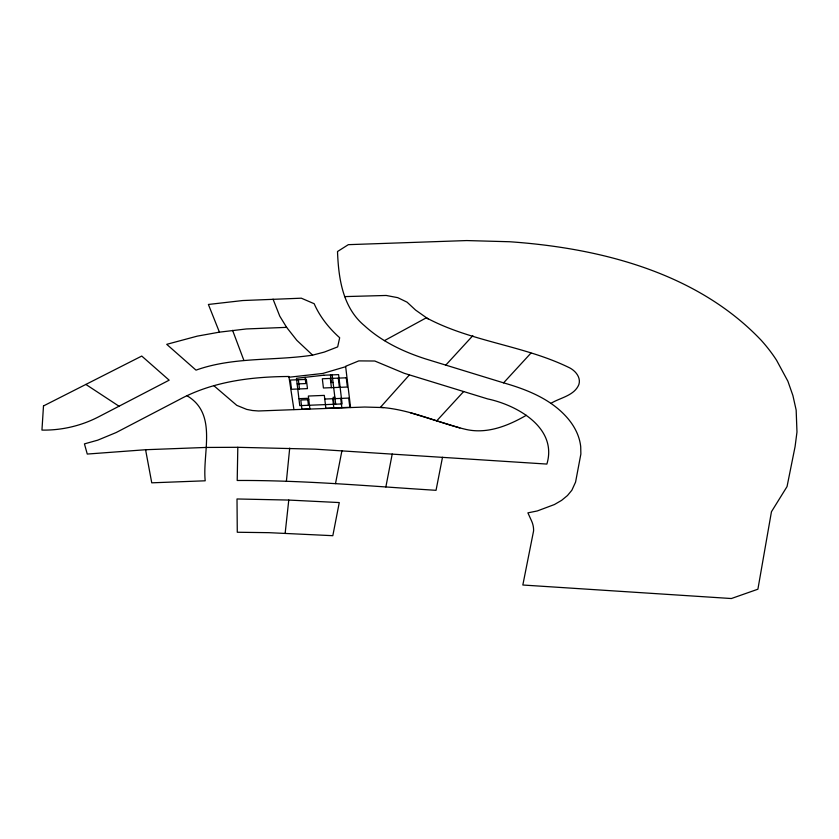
<?xml version="1.0" encoding="UTF-8"?>
<svg xmlns="http://www.w3.org/2000/svg" width="839" height="839" viewBox="0 0 839 839"><rect width="100%" height="100%" fill="white"/><g stroke="black" fill="none" stroke-linecap="round" stroke-linejoin="round"><path stroke-width="1.26" d="M350.566 407.534L345.616 366.297L358.788 360.896L374.792 361.011L404.199 373.282L487.679 398.924C517.275 405.174 557.799 427.963 546.871 464.072L315.013 449.159L237.815 447.302L237.206 480.485C303.624 480.149 369.821 486.19 436.039 490.312L442.499 457.286M286.393 481.303L289.707 448.11M285.155 533.258L288.773 500.065L339.271 502.561L332.821 535.691L268.92 532.671L237.28 532.251L237.007 498.974L288.773 500.065M385.856 486.977L392.222 454.004M335.495 483.621L341.924 450.742M409.422 374.886L380.361 407.376C410.156 409.254 437.518 422.804 466.306 429.505C487.449 434.172 508.308 425.709 526.326 415.295M445.782 365.112L472.829 335.673M436.741 420.821L463.663 391.54M503.589 382.857C527.427 389.653 551.81 399.406 568.171 418.86A129.531 74.786 0 0 1 580.714 446.778L580.871 454.035L575.575 482.1L571.862 490.238L567.468 495.534L561.606 500.359L554.411 504.543L537.296 510.951L527.899 512.86L531.611 521.019A63.565 36.696 0 0 1 533.583 530.919L522.833 585.014L731.367 598.532L757.9 589.209L771.45 511.738L787.045 486.568L795.089 446.579L796.977 432.012L796.159 410.072L792.907 395.557L787.894 381.231L776.589 360.298A307.231 177.386 0 0 0 761.172 340.246C696.821 272.497 600.011 248.029 509.672 241.747L466.704 240.562L348.332 244.663L337.509 251.532C338.516 278.129 342.585 307.577 364.472 325.7C381.818 341.599 403.454 351.814 425.677 358.945L503.589 382.857L530.93 353.114M384.43 340.644L426.338 317.792C471.245 341.934 524.333 345.395 570.006 368.038C575.806 371.205 581.123 377.707 578.837 384.661C574.107 395.872 560.148 397.634 550.856 403.402M146.437 449.673L87.266 454.056L84.435 443.883L97.775 440.15L116.17 432.536L179.147 399.679C212.624 381.462 251.301 376.69 288.889 376.491L293.933 409.547M345.658 366.706L322.763 373.46L289.004 377.235M312.611 355.138L324.357 352.065L337.666 346.895L339.68 337.729C329.035 328.238 319.9 316.859 314.174 303.718L301.337 298.191L242.754 300.54L208.397 304.463L219.419 332.15L246.372 328.951L286.623 327.357L296.828 340.33L312.611 355.138C273.871 361.032 233.599 356.68 196.011 370.135L166.72 344.336L197.322 336.124L219.419 332.15M297.153 383.916L305.816 383.57L305.071 377.319M333.073 382.479L331.374 382.542L330.461 374.96M298.925 398.672L307.598 398.315L308.427 405.289M334.845 397.225L333.146 397.298L333.985 404.262M308.794 399.689L300.802 400.004L301.914 409.222L309.895 408.908L308.353 396.029L324.315 395.389L325.868 408.268L349.821 407.303L348.709 398.085L324.756 399.049M344.504 296.607L386.181 295.464L397.77 297.667L407.072 302.176L415.557 310.052L428.121 318.925M237.815 447.302L205.786 447.449L145.577 449.725L151.754 482.824L205.198 480.799C202.325 452.294 217.773 413.879 187.045 395.777M383.528 407.565L364.608 407.041L258.506 410.974L252.466 410.512L246.697 409.401L236.797 405.363L213.872 385.699M410.418 412.757L459.835 427.911M85.861 384.43L118.981 406.191M286.623 327.357L279.765 316.156L273.042 299.156M232.592 330.346L243.908 360.455M338.285 378.127L339.396 387.345M340.728 398.41L341.83 407.628M332.16 374.886L335.684 404.199M330.304 378.452L331.415 387.67M332.737 398.724L333.849 407.943M298.369 379.731L299.481 388.95M43.492 405.94L41.95 430.092C61.52 430.438 81.079 425.887 98.467 416.91L169.163 380.172L141.749 356.061L43.492 405.94M323.812 375.222L296.471 378.284L299.764 405.636L342.113 403.937L338.589 374.624L323.812 375.222M306.35 379.406L290.388 380.046L291.49 389.265L307.462 388.625L306.35 379.406M346.276 377.802L322.323 378.767L323.424 387.985L347.377 387.031L346.276 377.802"/></g></svg>
